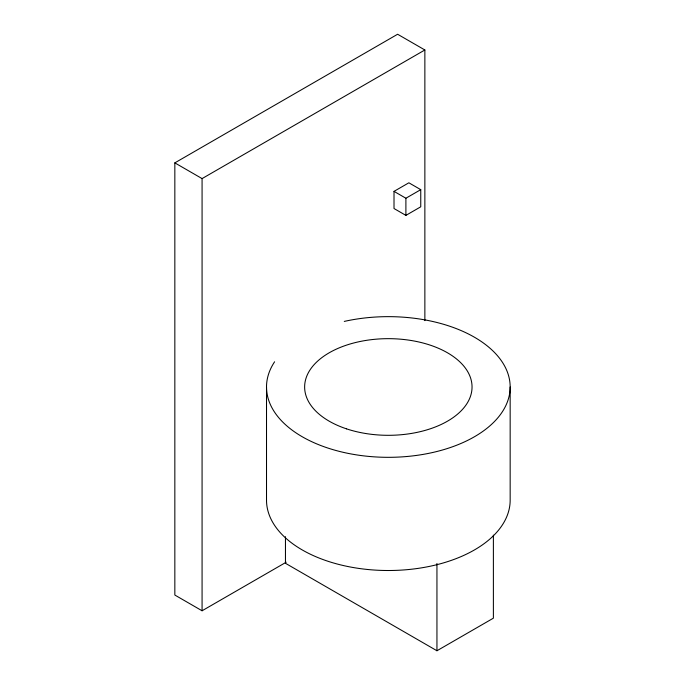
<?xml version="1.0" encoding="UTF-8"?>
<svg xmlns="http://www.w3.org/2000/svg" width="685" height="685" viewBox="0 0 685 685"><rect width="100%" height="100%" fill="white"/><g stroke="black" fill="none" stroke-linecap="round" stroke-linejoin="round"><path stroke-width="1.03" d="M286.202 562.205L202.075 610.772L174.838 595.042L174.838 162.867L397.617 34.25L424.863 49.979L424.863 320.623M174.838 162.867L202.075 178.597L424.863 49.979M394.012 191.372L408.868 182.801L420.753 189.659L420.753 206.81L405.897 215.381L394.012 208.523L394.012 191.372L405.897 198.23L420.753 189.659M285.457 536.68L285.457 563.284L436.944 650.75L493.388 618.17L493.388 535.139M510.162 386.991L510.162 500.178A121.819 70.332 0 0 1 388.335 570.511A121.819 70.332 0 0 1 266.516 500.178L266.516 386.991M436.944 563.464L436.944 650.75M405.897 198.23L405.897 215.381M202.075 178.597L202.075 610.772M344.281 321.411A121.819 70.332 0 0 1 509.22 378.248A121.819 70.332 0 0 1 373.642 456.809A121.819 70.332 0 0 1 274.599 361.791M346.482 428.836A83.707 48.327 0 0 0 472.042 386.991A83.707 48.327 0 0 0 346.482 345.137A83.707 48.327 0 0 0 346.482 428.836"/></g></svg>
